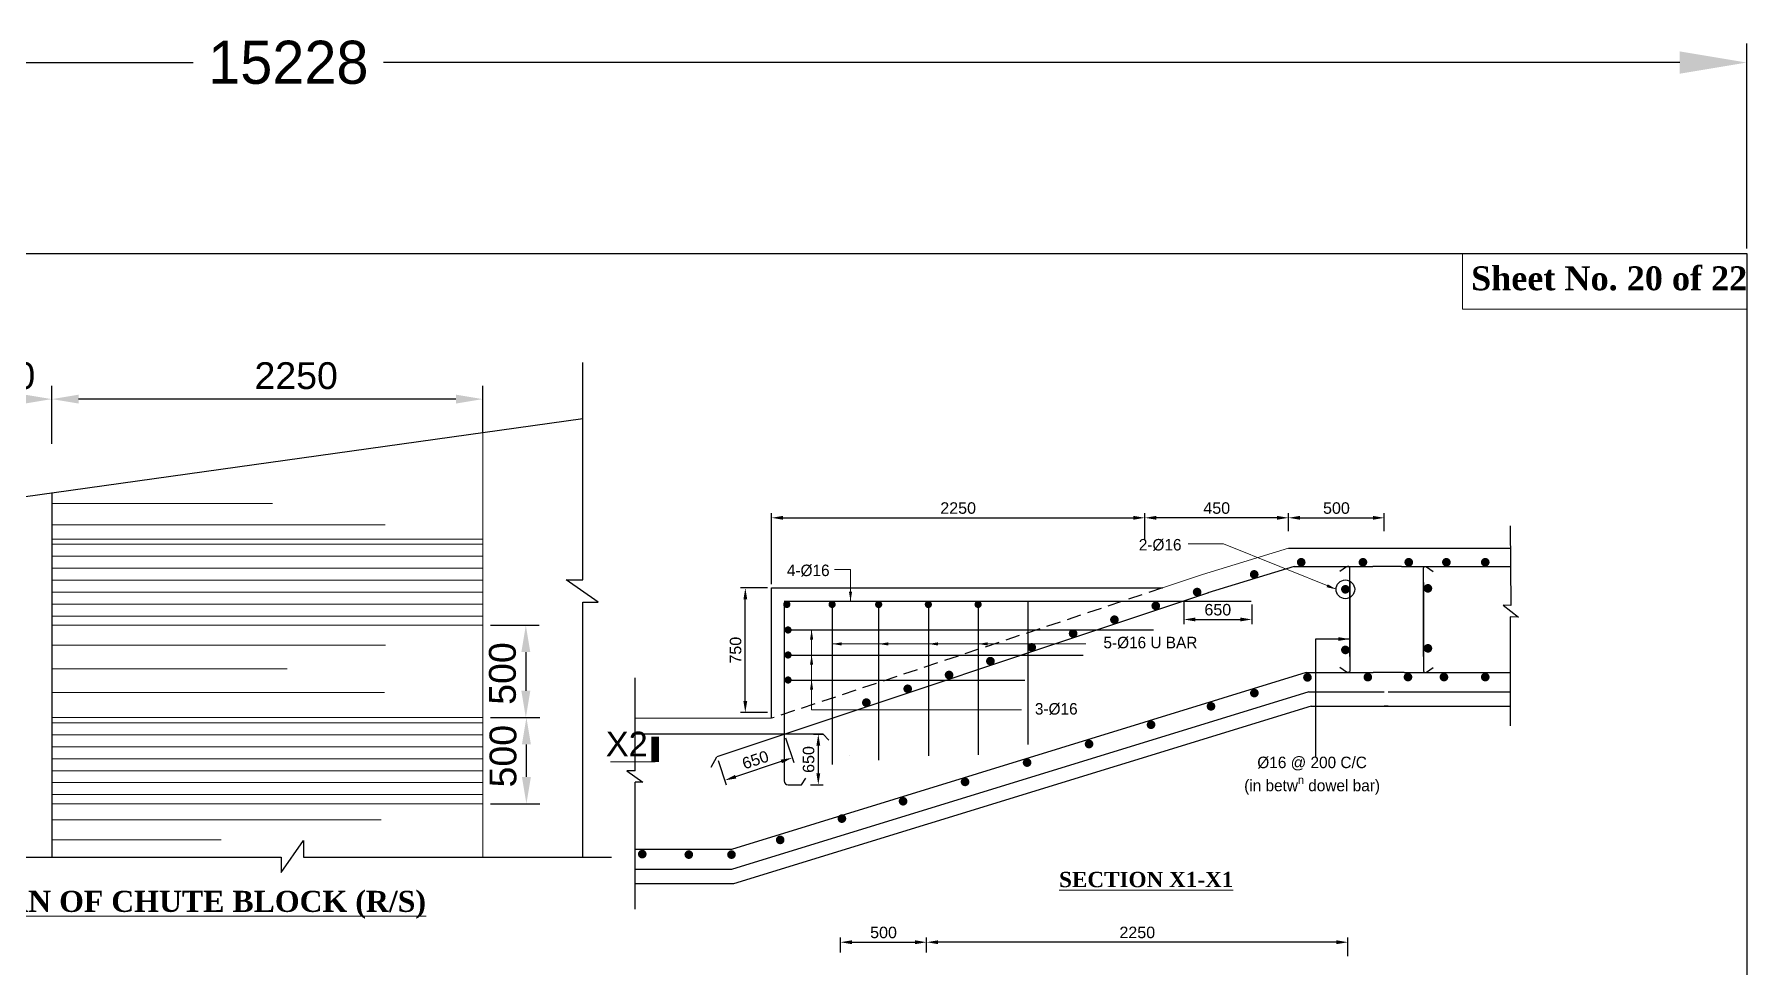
# Model space of a CAD drawing. Extents: x -426260 to 2055400, y -4304674 to -305611.
# Drawn here: x 1226677 to 1235618, y -1908577 to -1903711 of the extents above; entities that cross this region are included whole.
import ezdxf

# ---------------------------------------------------------------- set-up
doc = ezdxf.new("R2010")
doc.units = 0
doc.header["$LTSCALE"] = 300
doc.header["$MEASUREMENT"] = 0
doc.header["$PDMODE"] = 3
for name, pattern in [('ACAD_ISO03W100', [30, 12, -18]), ('DASHED', [0.75, 0.5, -0.25]), ('DASHED2', [9.525, 6.35, -3.175]), ('HIDDEN', [0.375, 0.25, -0.125])]:
    doc.linetypes.add(name, pattern=pattern)
doc.layers.get('0').update_dxf_attribs({"linetype": 'CONTINUOUS'})
doc.layers.get('DEFPOINTS').update_dxf_attribs({"linetype": 'CONTINUOUS'})
for name, color, linetype, lineweight in [('Dim', 7, 'CONTINUOUS', 9), ('Dimension', 8, 'CONTINUOUS', 18), ('line2', 3, 'CONTINUOUS', 30), ('ROD', 1, 'CONTINUOUS', 30), ('TEXT-ROOM', 4, 'CONTINUOUS', 5)]:
    doc.layers.add(name, color=color, linetype=linetype, lineweight=lineweight)
for name, color, linetype in [('DOTTED', 240, 'DASHED2'), ('LINE', 7, 'CONTINUOUS'), ('TXT', 7, 'CONTINUOUS')]:
    doc.layers.add(name, color=color, linetype=linetype)
doc.styles.add('1-2', font='arial.ttf')
doc.styles.add('Arial', font='arial.ttf')
doc.styles.add('DIM', font='isocp3.shx')
doc.dimstyles.new('1-2', dxfattribs={"dimtxt": 240, "dimasz": 360, "dimexe": 120, "dimexo": 120, "dimgap": 24, "dimtad": 1, "dimdec": 0, "dimzin": 3, "dimdsep": 46, "dimtxsty": '1-2', "dimblk": 'DOTSMALL', "dimcen": 0, "dimdle": 120, "dimclrd": 256, "dimclre": 256, "dimclrt": 6, "dimadec": 0, "dimazin": 0, "dimtfac": 0.6, "dimtdec": 0, "dimtofl": 0, "dimtmove": 2, "dimatfit": 3, "dimfxl": 2, "dimfrac": 1, "dimtolj": 1, "dimtzin": 0, "dimlwd": 13, "dimlwe": 13, "dimarcsym": 0})
doc.dimstyles.new('3', dxfattribs={"dimtxt": 225, "dimasz": 350, "dimexe": 100, "dimexo": 25, "dimgap": 9, "dimtad": 0, "dimdec": 0, "dimzin": 0, "dimdsep": 46, "dimtxsty": 'Standard', "dimcen": 0, "dimclrd": 5, "dimclre": 6, "dimclrt": 256, "dimadec": 0, "dimazin": 0, "dimtfac": 1, "dimtdec": 0, "dimtofl": 0, "dimtmove": 2, "dimatfit": 3, "dimfxl": 1, "dimtolj": 1, "dimtzin": 0, "dimarcsym": 0})
doc.dimstyles.new('Dim_25', dxfattribs={"dimtxt": 50, "dimasz": 50, "dimexe": 25, "dimexo": 20, "dimgap": 20, "dimtad": 1, "dimdec": 0, "dimzin": 0, "dimdsep": 46, "dimtxsty": 'DIM', "dimcen": 0.09, "dimclrd": 5, "dimclre": 5, "dimclrt": 7, "dimadec": 0, "dimazin": 0, "dimtfac": 1, "dimtdec": 0, "dimtmove": 0, "dimatfit": 3, "dimfxl": 1, "dimtolj": 1, "dimtzin": 0, "dimarcsym": 0})
doc.dimstyles.new('dim_70', dxfattribs={"dimtxt": 140, "dimasz": 140, "dimexe": 70, "dimexo": 40, "dimgap": 50, "dimtad": 1, "dimdec": 0, "dimzin": 0, "dimdsep": 46, "dimtxsty": 'Arial', "dimcen": 0.09, "dimclrd": 5, "dimclre": 5, "dimclrt": 7, "dimadec": 0, "dimazin": 0, "dimtfac": 1, "dimtdec": 0, "dimtmove": 0, "dimatfit": 3, "dimfxl": 1, "dimtolj": 1, "dimtzin": 0, "dimarcsym": 0})

# ---------------------------------------------------------------- blocks, each defined once
blk = doc.blocks.new('_DotSmall')
at = {"color": 0, "linetype": 'ByBlock', "const_width": 0.5}
blk.add_lwpolyline([(-0.0625, 0, 1), (0.0625, 0, 1)], format="xyb", close=True, dxfattribs=at)
blk = doc.blocks.new('*D742')
at = {"layer": 'DEFPOINTS', "color": 0, "ltscale": 50, "transparency": 16777216}
for p in [(1230389.5, -1906600.4), (1230525.6, -1906600.4), (1230525.6, -1907250.4)]:
    blk.add_point(p, dxfattribs=at)
at = {"layer": 'Dim', "color": 5, "lineweight": -2, "ltscale": 50, "transparency": 16777216}
for p, q in [((1230505.6, -1906600.4), (1230364.5, -1906600.4)), ((1230389.5, -1907190.4), (1230389.5, -1906660.4)), ((1230505.6, -1907250.4), (1230364.5, -1907250.4))]:
    blk.add_line(p, q, dxfattribs=at)
at = {"layer": 'Dim', "color": 5, "ltscale": 50, "transparency": 16777216}
for points in [[(1230379.5, -1906660.4), (1230399.5, -1906660.4), (1230389.5, -1906600.4)], [(1230379.5, -1907190.4), (1230399.5, -1907190.4), (1230389.5, -1907250.4)]]:
    blk.add_solid(points, dxfattribs=at)
at = {"layer": 'Dim', "color": 7, "ltscale": 50, "transparency": 16777216, "insert": (1230338.8, -1906925.4), "char_height": 60, "attachment_point": 5, "rotation": 90, "style": 'Arial'}
blk.add_mtext('\\A1;750', dxfattribs=at)
blk = doc.blocks.new('*D743')
at = {"layer": 'DEFPOINTS', "color": 0, "ltscale": 50, "transparency": 16777216}
for p in [(1232475.6, -1906234.4), (1232475.6, -1906371.9), (1230525.6, -1906600.4)]:
    blk.add_point(p, dxfattribs=at)
at = {"layer": 'Dim', "color": 5, "lineweight": -2, "ltscale": 50, "transparency": 16777216}
for p, q in [((1230525.6, -1906580.4), (1230525.6, -1906209.4)), ((1230585.6, -1906234.4), (1232415.6, -1906234.4)), ((1232475.6, -1906351.9), (1232475.6, -1906209.4))]:
    blk.add_line(p, q, dxfattribs=at)
at = {"layer": 'Dim', "color": 5, "ltscale": 50, "transparency": 16777216}
for points in [[(1230585.6, -1906224.4), (1230585.6, -1906244.4), (1230525.6, -1906234.4)], [(1232415.6, -1906224.4), (1232415.6, -1906244.4), (1232475.6, -1906234.4)]]:
    blk.add_solid(points, dxfattribs=at)
at = {"layer": 'Dim', "color": 7, "ltscale": 50, "transparency": 16777216, "insert": (1231500.6, -1906183.8), "char_height": 60, "attachment_point": 5, "style": 'Arial'}
blk.add_mtext('\\A1;2250', dxfattribs=at)
blk = doc.blocks.new('*D744')
at = {"layer": 'DEFPOINTS', "color": 0, "ltscale": 50, "transparency": 16777216}
for p in [(1233725.6, -1906234.4), (1233225.6, -1906323.3), (1233725.6, -1906323.3)]:
    blk.add_point(p, dxfattribs=at)
at = {"layer": 'Dim', "color": 5, "lineweight": -2, "ltscale": 50, "transparency": 16777216}
for p, q in [((1233225.6, -1906303.3), (1233225.6, -1906209.4)), ((1233285.6, -1906234.4), (1233665.6, -1906234.4)), ((1233725.6, -1906303.3), (1233725.6, -1906209.4))]:
    blk.add_line(p, q, dxfattribs=at)
at = {"layer": 'Dim', "color": 5, "ltscale": 50, "transparency": 16777216}
for points in [[(1233285.6, -1906224.4), (1233285.6, -1906244.4), (1233225.6, -1906234.4)], [(1233665.6, -1906224.4), (1233665.6, -1906244.4), (1233725.6, -1906234.4)]]:
    blk.add_solid(points, dxfattribs=at)
at = {"layer": 'Dim', "color": 7, "ltscale": 50, "transparency": 16777216, "insert": (1233475.6, -1906183.8), "char_height": 60, "attachment_point": 5, "style": 'Arial'}
blk.add_mtext('\\A1;500', dxfattribs=at)
blk = doc.blocks.new('*D745')
at = {"layer": 'DEFPOINTS', "color": 0, "transparency": 16777216}
for p in [(1229018.6, -1906795.4), (1229018.6, -1907277.1), (1229243.6, -1907277.1)]:
    blk.add_point(p, dxfattribs=at)
at = {"layer": 'LINE', "color": 5, "lineweight": -2, "transparency": 16777216}
for p, q in [((1229058.6, -1906795.4), (1229313.6, -1906795.4)), ((1229243.6, -1906935.4), (1229243.6, -1907137.1)), ((1229058.6, -1907277.1), (1229313.6, -1907277.1))]:
    blk.add_line(p, q, dxfattribs=at)
at = {"layer": 'LINE', "color": 5, "transparency": 16777216}
for points in [[(1229220.3, -1906935.4), (1229267, -1906935.4), (1229243.6, -1906795.4)], [(1229220.3, -1907137.1), (1229267, -1907137.1), (1229243.6, -1907277.1)]]:
    blk.add_solid(points, dxfattribs=at)
at = {"layer": 'LINE', "color": 7, "transparency": 16777216, "insert": (1229122.2, -1907047), "char_height": 140, "attachment_point": 5, "rotation": 90, "style": 'Arial'}
blk.add_mtext('\\A1;500', dxfattribs=at)
blk = doc.blocks.new('*D746')
at = {"layer": 'DEFPOINTS', "color": 0, "transparency": 16777216}
for p in [(1229018.6, -1907277.1), (1229246.6, -1907277.1), (1229018.6, -1907727.1)]:
    blk.add_point(p, dxfattribs=at)
at = {"layer": 'LINE', "color": 5, "lineweight": -2, "transparency": 16777216}
for p, q in [((1229058.6, -1907277.1), (1229316.6, -1907277.1)), ((1229246.6, -1907587.1), (1229246.6, -1907417.1)), ((1229058.6, -1907727.1), (1229316.6, -1907727.1))]:
    blk.add_line(p, q, dxfattribs=at)
at = {"layer": 'LINE', "color": 5, "transparency": 16777216}
for points in [[(1229223.2, -1907417.1), (1229269.9, -1907417.1), (1229246.6, -1907277.1)], [(1229223.2, -1907587.1), (1229269.9, -1907587.1), (1229246.6, -1907727.1)]]:
    blk.add_solid(points, dxfattribs=at)
at = {"layer": 'LINE', "color": 7, "transparency": 16777216, "insert": (1229125.1, -1907478.5), "char_height": 140, "attachment_point": 5, "rotation": 90, "style": 'Arial'}
blk.add_mtext('\\A1;500', dxfattribs=at)
blk = doc.blocks.new('*D747')
at = {"layer": 'DEFPOINTS', "color": 0, "transparency": 16777216}
for p in [(1226768.9, -1905614.9), (1226269.2, -1905872.7), (1226768.9, -1905887.9)]:
    blk.add_point(p, dxfattribs=at)
at = {"layer": 'LINE', "color": 5, "lineweight": -2, "transparency": 16777216}
for p, q in [((1226269.2, -1905832.7), (1226269.2, -1905544.9)), ((1226768.9, -1905847.9), (1226768.9, -1905544.9)), ((1226409.2, -1905614.9), (1226628.9, -1905614.9))]:
    blk.add_line(p, q, dxfattribs=at)
at = {"layer": 'LINE', "color": 5, "transparency": 16777216}
for points in [[(1226409.2, -1905591.6), (1226409.2, -1905638.2), (1226269.2, -1905614.9)], [(1226628.9, -1905591.6), (1226628.9, -1905638.2), (1226768.9, -1905614.9)]]:
    blk.add_solid(points, dxfattribs=at)
at = {"layer": 'LINE', "color": 7, "transparency": 16777216, "insert": (1226519.1, -1905493.4), "char_height": 140, "attachment_point": 5, "style": 'Arial'}
blk.add_mtext('\\A1;500', dxfattribs=at)
blk = doc.blocks.new('SEX')
at = {"layer": 'Dim', "color": 6, "ltscale": 500}
blk.add_lwpolyline([(0, 0, 60, 60, 0), (192, 0, 0, 0, 0)], format="xyseb", dxfattribs=at)
blk.add_lwpolyline([(0, -337), (0, 0), (0, 0)], dxfattribs=at)
blk = doc.blocks.new('*D748')
at = {"layer": 'DEFPOINTS', "color": 0, "ltscale": 50, "transparency": 16777216}
for p in [(1232475.6, -1906234.4), (1232475.6, -1906308.7), (1233225.6, -1906308.7)]:
    blk.add_point(p, dxfattribs=at)
at = {"layer": 'Dim', "color": 5, "lineweight": -2, "ltscale": 50, "transparency": 16777216}
for p, q in [((1232475.6, -1906288.7), (1232475.6, -1906209.4)), ((1233165.6, -1906234.4), (1232535.6, -1906234.4)), ((1233225.6, -1906288.7), (1233225.6, -1906209.4))]:
    blk.add_line(p, q, dxfattribs=at)
at = {"layer": 'Dim', "color": 5, "ltscale": 50, "transparency": 16777216}
for points in [[(1232535.6, -1906224.4), (1232535.6, -1906244.4), (1232475.6, -1906234.4)], [(1233165.6, -1906224.4), (1233165.6, -1906244.4), (1233225.6, -1906234.4)]]:
    blk.add_solid(points, dxfattribs=at)
at = {"layer": 'Dim', "color": 7, "ltscale": 50, "transparency": 16777216, "insert": (1232850.6, -1906183.8), "char_height": 60, "attachment_point": 5, "style": 'Arial'}
blk.add_mtext('\\A1;450', dxfattribs=at)
blk = doc.blocks.new('*D750')
at = {"layer": 'DEFPOINTS', "color": 0, "ltscale": 50, "transparency": 16777216}
for p in [(1231336, -1908449.4), (1231336, -1908503.6), (1233535.6, -1908541.4)]:
    blk.add_point(p, dxfattribs=at)
at = {"layer": 'Dim', "color": 5, "lineweight": -2, "ltscale": 50, "transparency": 16777216}
for p, q in [((1231336, -1908483.6), (1231336, -1908424.4)), ((1233475.6, -1908449.4), (1231396, -1908449.4)), ((1233535.6, -1908521.4), (1233535.6, -1908424.4))]:
    blk.add_line(p, q, dxfattribs=at)
at = {"layer": 'Dim', "color": 5, "ltscale": 50, "transparency": 16777216}
for points in [[(1231396, -1908439.4), (1231396, -1908459.4), (1231336, -1908449.4)], [(1233475.6, -1908439.4), (1233475.6, -1908459.4), (1233535.6, -1908449.4)]]:
    blk.add_solid(points, dxfattribs=at)
at = {"layer": 'Dim', "color": 7, "ltscale": 50, "transparency": 16777216, "insert": (1232435.8, -1908398.7), "char_height": 60, "attachment_point": 5, "style": 'Arial'}
blk.add_mtext('\\A1;2250', dxfattribs=at)
blk = doc.blocks.new('*D751')
at = {"layer": 'DEFPOINTS', "color": 0, "ltscale": 50, "transparency": 16777216}
for p in [(1231336, -1908449.4), (1230886, -1908523.6), (1231336, -1908523.6)]:
    blk.add_point(p, dxfattribs=at)
at = {"layer": 'Dim', "color": 5, "lineweight": -2, "ltscale": 50, "transparency": 16777216}
for p, q in [((1230886, -1908503.6), (1230886, -1908424.4)), ((1230946, -1908449.4), (1231276, -1908449.4)), ((1231336, -1908503.6), (1231336, -1908424.4))]:
    blk.add_line(p, q, dxfattribs=at)
at = {"layer": 'Dim', "color": 5, "ltscale": 50, "transparency": 16777216}
for points in [[(1230946, -1908439.4), (1230946, -1908459.4), (1230886, -1908449.4)], [(1231276, -1908439.4), (1231276, -1908459.4), (1231336, -1908449.4)]]:
    blk.add_solid(points, dxfattribs=at)
at = {"layer": 'Dim', "color": 7, "ltscale": 50, "transparency": 16777216, "insert": (1231111, -1908398.7), "char_height": 60, "attachment_point": 5, "style": 'Arial'}
blk.add_mtext('\\A1;500', dxfattribs=at)
blk = doc.blocks.new('*D755')
at = {"layer": 'DEFPOINTS', "color": 0, "ltscale": 50, "transparency": 16777216}
for p in [(1232678.3, -1906646), (1233034.2, -1906666), (1233034.2, -1906765)]:
    blk.add_point(p, dxfattribs=at)
at = {"layer": 'Dim', "color": 5, "lineweight": -2, "ltscale": 50, "transparency": 16777216}
for p, q in [((1232678.3, -1906666), (1232678.3, -1906790)), ((1232738.3, -1906765), (1232974.2, -1906765)), ((1233034.2, -1906686), (1233034.2, -1906790))]:
    blk.add_line(p, q, dxfattribs=at)
at = {"layer": 'Dim', "color": 5, "ltscale": 50, "transparency": 16777216}
for points in [[(1232738.3, -1906755), (1232738.3, -1906775), (1232678.3, -1906765)], [(1232974.2, -1906755), (1232974.2, -1906775), (1233034.2, -1906765)]]:
    blk.add_solid(points, dxfattribs=at)
at = {"layer": 'Dim', "color": 7, "ltscale": 50, "transparency": 16777216, "insert": (1232856.2, -1906714.3), "char_height": 60, "attachment_point": 5, "style": 'Arial'}
blk.add_mtext('\\A1;650', dxfattribs=at)
blk = doc.blocks.new('*D761')
at = {"layer": 'DEFPOINTS', "color": 0, "ltscale": 50, "transparency": 16777216}
for p in [(1230725.2, -1907363.8), (1230709, -1907627.8), (1230770.5, -1907627.8)]:
    blk.add_point(p, dxfattribs=at)
at = {"layer": 'Dim', "color": 5, "lineweight": -2, "ltscale": 50, "transparency": 16777216}
for p, q in [((1230745.2, -1907363.8), (1230795.5, -1907363.8)), ((1230770.5, -1907423.8), (1230770.5, -1907567.8)), ((1230729, -1907627.8), (1230795.5, -1907627.8))]:
    blk.add_line(p, q, dxfattribs=at)
at = {"layer": 'Dim', "color": 5, "ltscale": 50, "transparency": 16777216}
for points in [[(1230760.5, -1907423.8), (1230780.5, -1907423.8), (1230770.5, -1907363.8)], [(1230760.5, -1907567.8), (1230780.5, -1907567.8), (1230770.5, -1907627.8)]]:
    blk.add_solid(points, dxfattribs=at)
at = {"layer": 'Dim', "color": 7, "ltscale": 50, "transparency": 16777216, "insert": (1230719.9, -1907495.8), "char_height": 60, "attachment_point": 5, "rotation": 90, "style": 'Arial'}
blk.add_mtext('\\A1;650', dxfattribs=at)
blk = doc.blocks.new('*D762')
at = {"layer": 'DEFPOINTS', "color": 0, "ltscale": 50, "transparency": 16777216}
for p in [(1230593.1, -1907363.8), (1230241, -1907481.2), (1230282.1, -1907604.5)]:
    blk.add_point(p, dxfattribs=at)
at = {"layer": 'Dim', "color": 5, "lineweight": -2, "ltscale": 50, "transparency": 16777216}
for p, q in [((1230599.4, -1907382.8), (1230642.1, -1907510.8)), ((1230247.3, -1907500.2), (1230290, -1907628.2)), ((1230577.3, -1907506.1), (1230339, -1907585.5))]:
    blk.add_line(p, q, dxfattribs=at)
at = {"layer": 'Dim', "color": 5, "ltscale": 50, "transparency": 16777216}
for points in [[(1230574.1, -1907496.6), (1230580.4, -1907515.6), (1230634.2, -1907487.1)], [(1230335.9, -1907576), (1230342.2, -1907595), (1230282.1, -1907604.5)]]:
    blk.add_solid(points, dxfattribs=at)
at = {"layer": 'Dim', "color": 7, "ltscale": 50, "transparency": 16777216, "insert": (1230442.1, -1907497.8), "char_height": 60, "attachment_point": 5, "rotation": 18.43495, "style": 'Arial'}
blk.add_mtext('\\A1;650', dxfattribs=at)
blk = doc.blocks.new('*D715')
at = {"layer": 'DEFPOINTS', "color": 0, "ltscale": 0.5, "transparency": 16777216}
for p in [(1235617.7, -1903858.4), (1220389.7, -1904854.2), (1235617.7, -1904854.2)]:
    blk.add_point(p, dxfattribs=at)
at = {"layer": 'LINE', "color": 6, "lineweight": -2, "ltscale": 0.5, "transparency": 16777216}
for p, q in [((1220389.7, -1904829.2), (1220389.7, -1903758.4)), ((1235617.7, -1904829.2), (1235617.7, -1903758.4))]:
    blk.add_line(p, q, dxfattribs=at)
at = {"layer": 'LINE', "color": 5, "lineweight": -2, "ltscale": 0.5, "transparency": 16777216}
for p, q in [((1220739.7, -1903858.4), (1227507.2, -1903858.4)), ((1235267.7, -1903858.4), (1228500.2, -1903858.4))]:
    blk.add_line(p, q, dxfattribs=at)
at = {"layer": 'LINE', "color": 5, "ltscale": 0.5, "transparency": 16777216}
for points in [[(1220739.7, -1903800), (1220739.7, -1903916.7), (1220389.7, -1903858.4)], [(1235267.7, -1903800), (1235267.7, -1903916.7), (1235617.7, -1903858.4)]]:
    blk.add_solid(points, dxfattribs=at)
at = {"layer": 'LINE', "ltscale": 0.5, "transparency": 16777216, "insert": (1228003.7, -1903858.4), "char_height": 225, "attachment_point": 5}
blk.add_mtext('\\A1;15228', dxfattribs=at)

msp = doc.modelspace()

# ---------------------------------------------------------------- hatches: boundary and pattern name
at = {"layer": 'Dimension', "lineweight": 18, "ltscale": 2}
h = msp.add_hatch(dxfattribs=at)
h.set_pattern_fill('ANSI31', color=8, scale=500, angle=135, style=0)
h.set_pattern_definition([(180, (451227.42, -430997.48), (-1e-14, -62.5), [])])
h.paths.add_polyline_path([(1229018.6, -1906795.4), (1229018.6, -1906345.4), (1226768.9, -1906345.4), (1226768.9, -1906795.4)])
h = msp.add_hatch(dxfattribs=at)
h.set_pattern_fill('ANSI31', color=8, scale=500, angle=135, style=0)
h.set_pattern_definition([(180, (451227.42, -431929.165), (-1e-14, -62.5), [])])
h.paths.add_polyline_path([(1229018.6, -1907727.1), (1229018.6, -1907277.1), (1226768.9, -1907277.1), (1226768.9, -1907727.1)])

# ---------------------------------------------------------------- linework, layer by layer
at = {"layer": 'Dim', "color": 15, "lineweight": 15}
for points in [[(1226768.9, -1906160.4), (1227920.4, -1906160.4)], [(1226768.9, -1906271.5), (1228508.5, -1906271.5)], [(1226768.9, -1906899.7), (1228510.1, -1906899.7)], [(1226768.9, -1907022.9), (1227997.9, -1907022.9)], [(1226768.9, -1907146.1), (1228506.5, -1907146.1)], [(1226768.9, -1907810.6), (1228488, -1907810.6)], [(1226768.9, -1907915.2), (1227653.4, -1907915.2)]]:
    msp.add_lwpolyline(points, dxfattribs=at)
at = {"layer": 'Dimension', "color": 0, "lineweight": 13, "ltscale": 2}
for p, q in [((1229018.6, -1908004.8), (1229018.6, -1905789.4)), ((1226768.9, -1906345.4), (1229018.6, -1906345.4)), ((1226768.9, -1906795.4), (1226768.9, -1906345.4)), ((1226768.9, -1906795.4), (1229018.6, -1906795.4)), ((1226768.9, -1907277.1), (1229018.6, -1907277.1)), ((1226768.9, -1907727.1), (1229018.6, -1907727.1))]:
    msp.add_line(p, q, dxfattribs=at)
at = {"layer": 'Dimension', "color": 0, "lineweight": 30, "ltscale": 2}
for points in [[(1226269.2, -1906173), (1229541.4, -1905716.5)], [(1226768.9, -1906102.1), (1226768.9, -1908004.8)]]:
    msp.add_lwpolyline(points, dxfattribs=at)
at = {"layer": 'Dimension', "color": 0, "lineweight": 13, "ltscale": 2}
for points in [[(1226768.9, -1906345.4), (1226768.9, -1906795.4)], [(1226768.9, -1907245.4), (1226768.9, -1907695.4)]]:
    msp.add_lwpolyline(points, dxfattribs=at)
at = {"layer": 'DOTTED', "color": 4, "linetype": 'HIDDEN', "lineweight": 20, "ltscale": 2000000.0}
msp.add_line((1230525.6, -1907280.9), (1229813.8, -1907280.9), dxfattribs=at)
msp.add_lwpolyline([(1233225.6, -1906392.5), (1232775.6, -1906530.9), (1232567.1, -1906600.4)], dxfattribs=at)
at = {"layer": 'LINE', "color": 5}
for p, q in [((1226768.9, -1905807.9), (1226768.9, -1905544.9)), ((1229018.6, -1905790.2), (1229018.6, -1905544.9)), ((1228878.6, -1905614.9), (1226908.9, -1905614.9)), ((1229813.8, -1907555.1), (1229813.8, -1907069.4)), ((1229813.8, -1907555.1), (1229770.6, -1907555.1)), ((1229770.6, -1907555.1), (1229853.8, -1907613.4)), ((1229813.8, -1908276.3), (1229813.8, -1907613.4)), ((1229853.8, -1907613.4), (1229813.8, -1907613.4))]:
    msp.add_line(p, q, dxfattribs=at)
at = {"layer": 'LINE'}
for p, q in [((1230525.6, -1907280.9), (1230525.6, -1906600.4)), ((1230525.6, -1906600.4), (1232567.1, -1906600.4)), ((1233331.8, -1907142.5), (1230317.2, -1908070)), ((1233343, -1907217.5), (1230328.4, -1908145)), ((1233331.8, -1907142.5), (1233725.4, -1907142.5))]:
    msp.add_line(p, q, dxfattribs=at)
at = {"layer": 'LINE', "linetype": 'HIDDEN'}
msp.add_line((1232567.1, -1906600.4), (1230525.6, -1907280.9), dxfattribs=at)
at = {"layer": 'LINE', "linetype": 'ACAD_ISO03W100', "ltscale": 1.2}
for p, q in [((1230317.2, -1908070), (1229813.8, -1908070)), ((1230328.4, -1908145), (1229813.8, -1908145))]:
    msp.add_line(p, q, dxfattribs=at)
at = {"layer": 'LINE'}
msp.add_lwpolyline([(1235617.7, -1915622.6), (1220389.7, -1915622.6), (1220389.7, -1904854.2), (1235617.7, -1904854.2)], close=True, dxfattribs=at)
at = {"layer": 'LINE', "lineweight": 9}
msp.add_lwpolyline([(1235617.7, -1904854.2), (1234133.9, -1904854.2), (1234133.9, -1905145.2), (1235617.7, -1905145.2)], close=True, dxfattribs=at)
at = {"layer": 'LINE', "color": 5}
for points in [[(1229541.4, -1908004.8), (1229541.4, -1906674), (1229621.5, -1906674), (1229455, -1906557.3), (1229541.4, -1906557.3), (1229541.4, -1905424.3)], [(1234381.9, -1906276.9), (1234386.9, -1906692.4), (1234346.9, -1906689.9), (1234426.4, -1906753.3), (1234383.3, -1906750.7), (1234382.3, -1907319.4)], [(1226082, -1908004.8), (1227966.4, -1908004.8), (1227966.4, -1908084.9), (1228083, -1907918.4), (1228083, -1908004.8), (1229690.8, -1908004.8)]]:
    msp.add_lwpolyline(points, dxfattribs=at)
at = {"layer": 'LINE'}
for points in [[(1233225.6, -1906392.5), (1234383.4, -1906392.7)], [(1232775.6, -1906530.9), (1232775.6, -1906530.9)], [(1233343, -1907217.5), (1234382.5, -1907217.9)], [(1233745.4, -1907142.5), (1234382.7, -1907142.9)]]:
    msp.add_lwpolyline(points, dxfattribs=at)
msp.add_circle((1233522.3, -1906607.6), 48.8, dxfattribs=at)
at = {"layer": 'LINE', "color": 5}
for points in [[(1226908.9, -1905591.6), (1226908.9, -1905638.2), (1226768.9, -1905614.9)], [(1228878.6, -1905591.6), (1228878.6, -1905638.2), (1229018.6, -1905614.9)]]:
    msp.add_solid(points, dxfattribs=at)
at = {"layer": 'line2', "color": 1}
for points in [[(1233725.4, -1906392.5), (1233745.4, -1906392.5)], [(1233745.4, -1907217.6), (1233725.4, -1907217.6)]]:
    msp.add_lwpolyline(points, dxfattribs=at)
at = {"layer": 'ROD'}
for p, q in [((1233255, -1906488), (1232805, -1906626.5)), ((1233255, -1906488), (1233664.8, -1906488)), ((1232807.2, -1906625.8), (1230241, -1907481.2)), ((1230593.1, -1906669.9), (1233030.7, -1906669.9)), ((1230593.1, -1906683.3), (1230593.1, -1907607.8)), ((1233316.8, -1907042.5), (1230317.2, -1907965.4)), ((1233316.8, -1907042.5), (1233666.9, -1907042.5)), ((1230795.5, -1907363.8), (1229813.8, -1907363.8)), ((1230934.7, -1907475.7), (1230934.7, -1907475.7)), ((1230613.1, -1907627.8), (1230683.4, -1907627.8)), ((1230683.4, -1907627.8), (1230705, -1907593.8)), ((1230317.2, -1907965.4), (1229813.8, -1907965.4))]:
    msp.add_line(p, q, dxfattribs=at)
at = {"layer": 'ROD', "linetype": 'DASHED', "ltscale": 300}
for p, q in [((1230842.7, -1906669.9), (1230842.7, -1907521.1)), ((1231085.5, -1906669.9), (1231085.5, -1907499.5)), ((1231345.1, -1906669.9), (1231345.1, -1907477.1)), ((1231604.7, -1906669.9), (1231604.7, -1907471.3)), ((1231864.3, -1906669.9), (1231864.3, -1907417.5)), ((1230593.1, -1906819.9), (1232521.1, -1906819.9)), ((1230593.1, -1906950.5), (1232153.4, -1906950.5)), ((1230593.1, -1907081.1), (1231849.6, -1907081.1))]:
    msp.add_line(p, q, dxfattribs=at)
at = {"layer": 'ROD'}
for points, const_width in [([(1233302.9, -1906466.4, -1), (1233280.4, -1906466.4, -1)], 22.5), ([(1233625.2, -1906466.4, -1), (1233602.7, -1906466.4, -1)], 22.5), ([(1233864.4, -1906466.4, -1), (1233841.9, -1906466.4, -1)], 22.5), ([(1234060.9, -1906466.4, -1), (1234038.4, -1906466.4, -1)], 22.5), ([(1234263.8, -1906466.4, -1), (1234241.3, -1906466.4, -1)], 22.5), ([(1233057.6, -1906529.8, -1), (1233035.1, -1906529.8, -1)], 22.5), ([(1233533.6, -1906607.6, -1), (1233511.1, -1906607.6, -1)], 22.5), ([(1233964.5, -1906602.6, -1), (1233942, -1906602.6, -1)], 22.5), ([(1230615.5, -1906686.6, -1), (1230596.7, -1906686.6, -1)], 18.8), ([(1230852.1, -1906686.6, -1), (1230833.4, -1906686.6, -1)], 18.8), ([(1231094.9, -1906686.6, -1), (1231076.2, -1906686.6, -1)], 18.8), ([(1231354.5, -1906686.6, -1), (1231335.7, -1906686.6, -1)], 18.8), ([(1231595.3, -1906686.6, 1), (1231614.1, -1906686.6, 1)], 18.8), ([(1232543.7, -1906693.9, -1), (1232521.2, -1906693.9, -1)], 22.5), ([(1232759.5, -1906621.8, -1), (1232737, -1906621.8, -1)], 22.5), ([(1232327.8, -1906766.1, -1), (1232305.3, -1906766.1, -1)], 22.5), ([(1230621.9, -1906819.7, -1), (1230603.2, -1906819.7, -1)], 18.8), ([(1232112, -1906838.2, -1), (1232089.5, -1906838.2, -1)], 22.5), ([(1230621.9, -1906950.3, -1), (1230603.2, -1906950.3, -1)], 18.8), ([(1231896.1, -1906910.4, -1), (1231873.6, -1906910.4, -1)], 22.5), ([(1233533.6, -1906924, -1), (1233511.1, -1906924, -1)], 22.5), ([(1233964.5, -1906915.6, -1), (1233942, -1906915.6, -1)], 22.5), ([(1231464.4, -1907054.7, -1), (1231441.9, -1907054.7, -1)], 22.5), ([(1231680.3, -1906982.5, -1), (1231657.8, -1906982.5, -1)], 22.5), ([(1230621.9, -1907080.9, -1), (1230603.2, -1907080.9, -1)], 18.8), ([(1231248.6, -1907126.8, -1), (1231226.1, -1907126.8, -1)], 22.5), ([(1233058.4, -1907149, -1), (1233035.9, -1907149, -1)], 22.5), ([(1233335.5, -1907067.2, -1), (1233313, -1907067.2, -1)], 22.5), ([(1233650.7, -1907066, -1), (1233628.2, -1907066, -1)], 22.5), ([(1233860.3, -1907065.6, -1), (1233837.8, -1907065.6, -1)], 22.5), ([(1234048.1, -1907065.6, -1), (1234025.6, -1907065.6, -1)], 22.5), ([(1234263.8, -1907065.6, -1), (1234241.3, -1907065.6, -1)], 22.5), ([(1231032.7, -1907199, -1), (1231010.2, -1907199, -1)], 22.5), ([(1232832, -1907218.4, -1), (1232809.5, -1907218.4, -1)], 22.5), ([(1232519, -1907314.4, -1), (1232496.5, -1907314.4, -1)], 22.5), ([(1232195.4, -1907415.2, -1), (1232172.9, -1907415.2, -1)], 22.5), ([(1231871.7, -1907511.9, -1), (1231849.2, -1907511.9, -1)], 22.5), ([(1231548, -1907612.7, -1), (1231525.5, -1907612.7, -1)], 22.5), ([(1231224.3, -1907713.7, -1), (1231201.8, -1907713.7, -1)], 22.5), ([(1230905, -1907804.3, -1), (1230882.5, -1907804.3, -1)], 22.5), ([(1230582.7, -1907915.4, -1), (1230560.2, -1907915.4, -1)], 22.5), ([(1229862.6, -1907989.7, -1), (1229840.1, -1907989.7, -1)], 22.5), ([(1230105.6, -1907992.3, -1), (1230083.1, -1907992.3, -1)], 22.5), ([(1230328.4, -1907992.3, -1), (1230305.9, -1907992.3, -1)], 22.5)]:
    msp.add_lwpolyline(points, format="xyb", close=True, dxfattribs=dict(at, const_width=const_width))
for points in [[(1233544.7, -1906958.1), (1233544.7, -1906498, 0.61061), (1233528.9, -1906489.8), (1233494, -1906514.8)], [(1233930, -1906958.1), (1233930, -1906498, -0.61061), (1233945.8, -1906489.8), (1233980.7, -1906514.8)], [(1233544.7, -1906572.1), (1233544.7, -1907032.2, -0.61061), (1233528.9, -1907040.3), (1233494, -1907015.3)], [(1233930, -1906572.1), (1233930, -1907032.2, 0.61061), (1233945.8, -1907040.3), (1233980.7, -1907015.3)]]:
    msp.add_lwpolyline(points, format="xyb", dxfattribs=at)
for points in [[(1233815.7, -1906488), (1233665.8, -1906489)], [(1233815.7, -1906488), (1234384.4, -1906488)], [(1233829.9, -1907042.5), (1233666.9, -1907042.5)], [(1233829.9, -1907042.5), (1234382.8, -1907042.5)], [(1230825.1, -1907394.5), (1230795.5, -1907363.8)], [(1230211.9, -1907535.7), (1230241, -1907481.2)]]:
    msp.add_lwpolyline(points, dxfattribs=at)
msp.add_arc((1230613.1, -1907607.8), 20, 180, 270, dxfattribs=at)

# ---------------------------------------------------------------- block references
at = {"layer": 'Dim', "color": 6, "xscale": -0.6912000000011176, "yscale": 0.6912000000011176, "zscale": 0.6912000000011176, "rotation": 270}
msp.add_blockref('SEX', (1229918.7, -1907508.6), dxfattribs=at)

# ---------------------------------------------------------------- texts
at = {"layer": 'LINE', "color": 7, "lineweight": 9, "insert": (1234178.6, -1904921.8), "char_height": 124.963, "width": 4488.615, "attachment_point": 1}
msp.add_mtext('{\\fTimes New Roman|b1|i0|c0|p18;Sheet No. 20 of 22}', dxfattribs=at)
at = {"layer": 'LINE', "color": 7, "insert": (1228044.6, -1905493.4), "char_height": 140, "attachment_point": 5, "style": 'Arial'}
msp.add_mtext('\\A1;2250', dxfattribs=at)
at = {"layer": 'LINE', "color": 4, "char_height": 60, "attachment_point": 5}
for s, insert in [('2-%%C16 ', (1232555.3, -1906376)), ('3-%%C16 ', (1232012.9, -1907232.5))]:
    msp.add_mtext(s, dxfattribs=dict(at, insert=insert))
for s, insert, width in [('4-%%C16 ', (1230718, -1906509.8), 330.809), ('5-%%C16 U BAR ', (1232504.4, -1906886.5), 703.702), ('\\A1;%%C16 @ 200 C/C\\P(in betw{\\H0.7x;\\Sn^ ;\\H1.429x; dowel bar)}', (1233348.5, -1907580.2), 1123.361)]:
    msp.add_mtext(s, dxfattribs=dict(at, insert=insert, width=width))
at = {"layer": 'TEXT-ROOM', "attachment_point": 4}
for s, insert, char_height, width in [('{\\fTimes New Roman|b1|i0|c0|p18;\\L\\C6;SECTION X1-X1}', (1232027.5, -1908122.7), 80, 2270.12), ('{\\fTimes New Roman|b1|i0|c0|p18;\\L\\C6;PLAN OF CHUTE BLOCK (R/S) }', (1226313.2, -1908254.1), 110, 2585.976)]:
    msp.add_mtext(s, dxfattribs=dict(at, insert=insert, char_height=char_height, width=width))
at = {"layer": 'TXT', "insert": (1229770.6, -1907414.5), "char_height": 128, "attachment_point": 5, "style": 'Arial'}
msp.add_mtext('X2', dxfattribs=at)

# ---------------------------------------------------------------- dimensions: what is measured, and where the dimension line sits
at = {"layer": 'Dim', "ltscale": 50}
for base, p1, p2, text, picture, middle in [((1232475.6, -1906234.4), (1230525.6, -1906600.4), (1232475.6, -1906371.9), '2250', '*D743', (1231500.6, -1906183.8)), ((1232475.6, -1906234.4), (1233225.6, -1906308.7), (1232475.6, -1906308.7), '450', '*D748', (1232850.6, -1906183.8)), ((1233034.2, -1906765), (1232678.3, -1906646), (1233034.2, -1906666), '650', '*D755', (1232856.2, -1906714.3))]:
    dim = msp.add_linear_dim(base=base, p1=p1, p2=p2, text=text, dimstyle='Dim_25', override={"dimtxt": 60, "dimasz": 60, "dimtxsty": 'Arial'}, dxfattribs=at)
    dim.commit()
    dim.dimension.update_dxf_attribs({"geometry": picture, "text_midpoint": middle})
dim = msp.add_linear_dim(base=(1233725.6, -1906234.4), p1=(1233225.6, -1906323.3), p2=(1233725.6, -1906323.3), dimstyle='Dim_25', override={"dimtxt": 60, "dimasz": 60, "dimtxsty": 'Arial'}, dxfattribs=at)
dim.commit()
dim.dimension.update_dxf_attribs({"geometry": '*D744', "text_midpoint": (1233475.6, -1906183.8)})
for base, p1, p2, angle, text, picture, middle in [((1230389.5, -1906600.4), (1230525.6, -1907250.4), (1230525.6, -1906600.4), 90, '750', '*D742', (1230338.8, -1906925.4)), ((1230770.5, -1907627.8), (1230725.2, -1907363.8), (1230709, -1907627.8), 90, '650', '*D761', (1230719.9, -1907495.8)), ((1231336, -1908449.4), (1230886, -1908523.6), (1231336, -1908523.6), 180, '500', '*D751', (1231111, -1908398.7)), ((1231336, -1908449.4), (1233535.6, -1908541.4), (1231336, -1908503.6), 180, '2250', '*D750', (1232435.8, -1908398.7))]:
    dim = msp.add_linear_dim(base=base, p1=p1, p2=p2, angle=angle, text=text, dimstyle='Dim_25', override={"dimtxt": 60, "dimasz": 60, "dimtxsty": 'Arial'}, dxfattribs=at)
    dim.commit()
    dim.dimension.update_dxf_attribs({"geometry": picture, "text_midpoint": middle})
dim = msp.add_aligned_dim(p1=(1230593.1, -1907363.8), p2=(1230241, -1907481.2), distance=130, text='650', dimstyle='Dim_25', override={"dimtxt": 60, "dimasz": 60, "dimtxsty": 'Arial'}, dxfattribs=at)
dim.commit()
dim.dimension.update_dxf_attribs({"geometry": '*D762', "text_midpoint": (1230442.1, -1907497.8)})
at = {"layer": 'LINE', "color": 3, "ltscale": 0.5}
dim = msp.add_linear_dim(base=(1235617.7, -1903858.4), p1=(1220389.7, -1904854.2), p2=(1235617.7, -1904854.2), dimstyle='3', override={"dimfxl": 700}, dxfattribs=at)
dim.commit()
dim.dimension.update_dxf_attribs({"geometry": '*D715', "text_midpoint": (1228003.7, -1903858.4)})
at = {"layer": 'LINE', "color": 5}
dim = msp.add_linear_dim(base=(1226768.9, -1905614.9), p1=(1226269.2, -1905872.7), p2=(1226768.9, -1905887.9), dimstyle='dim_70', dxfattribs=at)
dim.commit()
dim.dimension.update_dxf_attribs({"geometry": '*D747', "text_midpoint": (1226519.1, -1905614.9), "dimtype": 160})
for base, p1, angle, picture, middle in [((1229243.6, -1907277.1), (1229018.6, -1906795.4), 90, '*D745', (1229243.6, -1907047)), ((1229246.6, -1907277.1), (1229018.6, -1907727.1), 270, '*D746', (1229246.6, -1907478.5))]:
    dim = msp.add_linear_dim(base=base, p1=p1, p2=(1229018.6, -1907277.1), angle=angle, text='500', dimstyle='dim_70', dxfattribs=at)
    dim.commit()
    dim.dimension.update_dxf_attribs({"geometry": picture, "text_midpoint": middle, "dimtype": 160})

# ---------------------------------------------------------------- leaders
at = {"layer": 'Dim', "ltscale": 50}
msp.add_leader([(1233544.7, -1906867.1), (1233365.7, -1906867.1), (1233365.7, -1907485.8)], dimstyle='Dim_25', override={"dimtxt": 60, "dimasz": 60, "dimtxsty": 'Arial'}, dxfattribs=at)
at = {"layer": 'LINE', "lineweight": 15}
for points in [[(1233473.5, -1906607.6), (1232886.5, -1906370.5), (1232701.1, -1906370.5)], [(1230938.8, -1906669.9), (1230938.8, -1906503.4), (1230854.8, -1906503.4)], [(1230735.5, -1906819.9), (1230735.5, -1907237.2), (1231830.7, -1907237.2)], [(1230735.5, -1906950.5), (1230735.5, -1907237.2), (1231830.7, -1907237.2)], [(1230842.8, -1906892.6), (1232167.8, -1906892.6)], [(1231085.5, -1906892.6), (1232167.8, -1906892.6)], [(1231345.1, -1906892.6), (1232145.8, -1906892.6)], [(1231604.7, -1906892.6), (1232145.8, -1906892.6)], [(1230735.5, -1907081.1), (1230735.5, -1907237.2), (1231830.7, -1907237.2)]]:
    msp.add_leader(points, dimstyle='1-2', override={"dimasz": 50, "dimtad": 0, "dimfxl": 7, "dimarcsym": 1}, dxfattribs=at)

doc.saveas('drawing.dxf')
